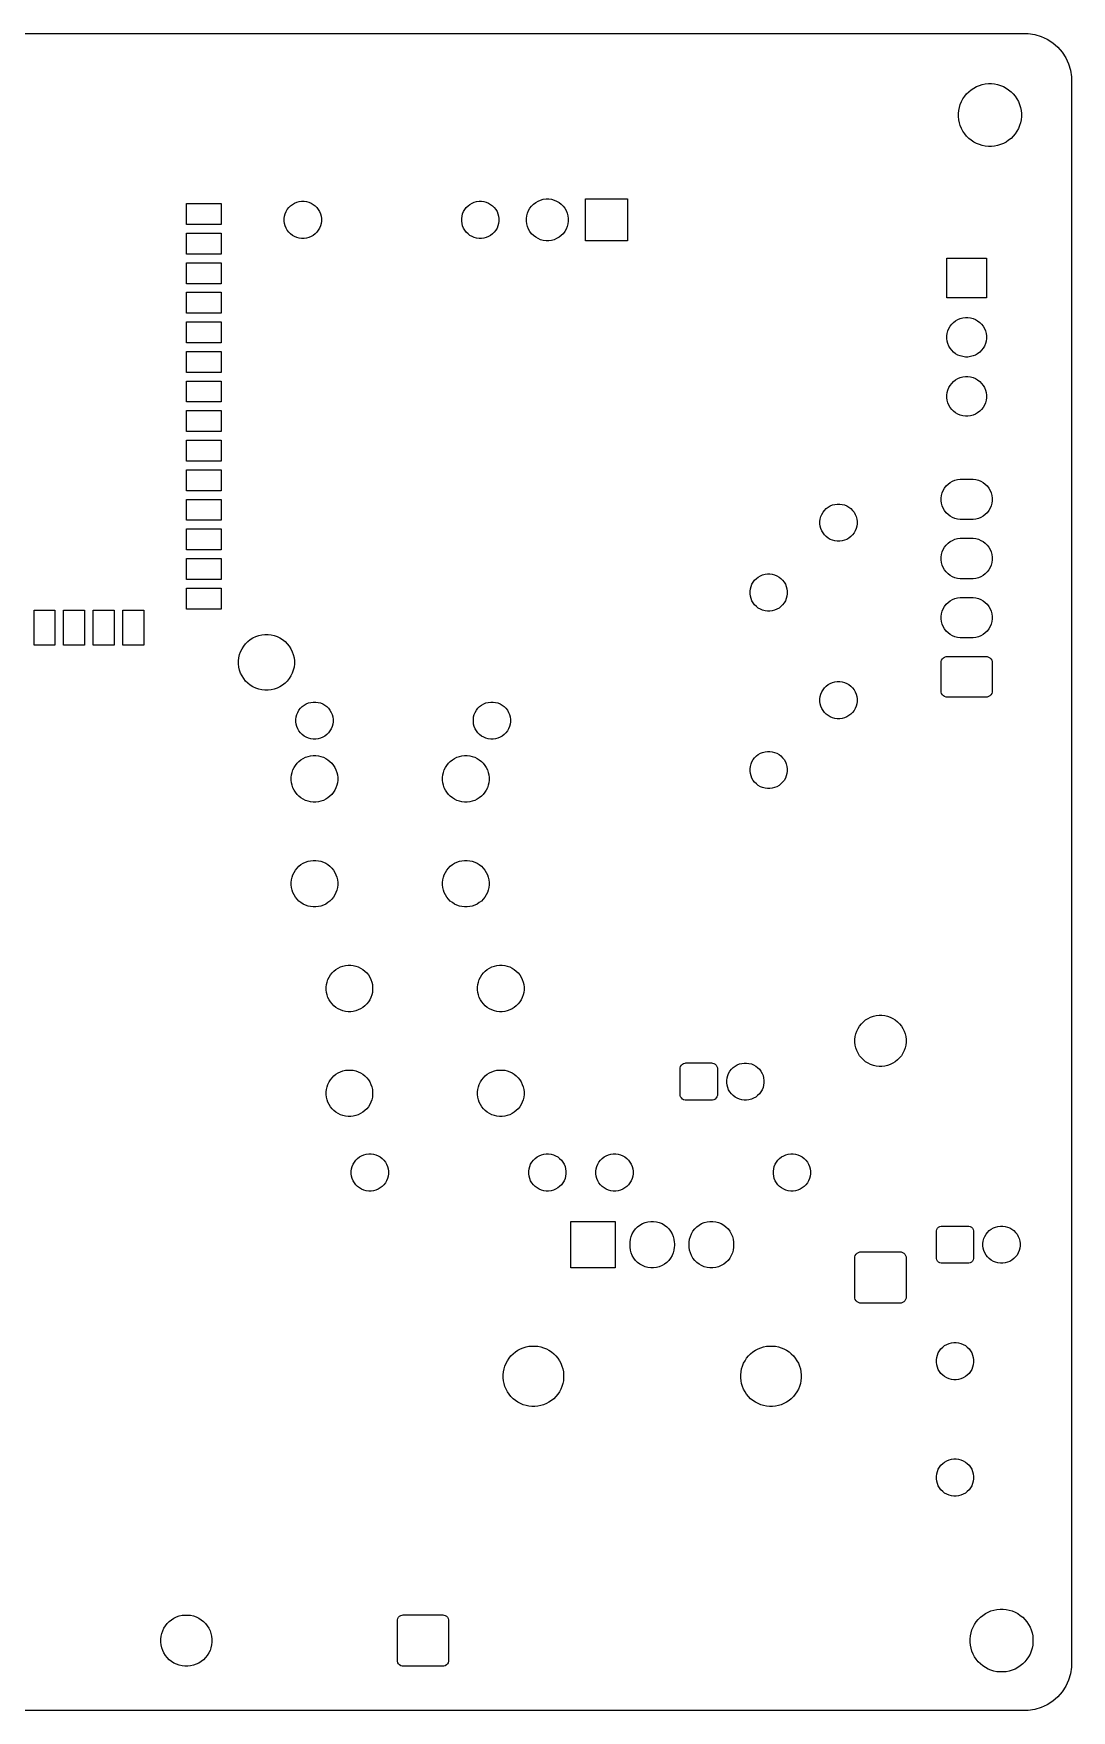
# Model space of a CAD drawing. Header units: millimetres. Extents: x 0 to 90, y 0 to 72.
# Drawn here: x 45.4 to 90, y 0 to 72 of the extents above; entities that cross this region are included whole.
import ezdxf

# ---------------------------------------------------------------- set-up
doc = ezdxf.new("R2010")
doc.units = ezdxf.units.MM
doc.layers.add('MASK_OPEN', color=1, linetype='CONTINUOUS')
doc.layers.add('REFERENCE', color=2, linetype='CONTINUOUS')

msp = doc.modelspace()

# ---------------------------------------------------------------- linework, layer by layer
at = {"layer": 'MASK_OPEN'}
for points in [[(86.6981, 69.8354), (86.828, 69.8095), (86.9548, 69.7711), (87.0772, 69.7204), (87.194, 69.6579), (87.3042, 69.5843), (87.4066, 69.5003), (87.5003, 69.4066), (87.5843, 69.3042), (87.6579, 69.194), (87.7204, 69.0772), (87.7711, 68.9548), (87.8095, 68.828), (87.8354, 68.6981), (87.8484, 68.5662), (87.8484, 68.4338), (87.8354, 68.3019), (87.8095, 68.172), (87.7711, 68.0452), (87.7204, 67.9228), (87.6579, 67.806), (87.5843, 67.6958), (87.5003, 67.5934), (87.4066, 67.4997), (87.3042, 67.4157), (87.194, 67.3421), (87.0772, 67.2796), (86.9548, 67.2289), (86.828, 67.1905), (86.6981, 67.1646), (86.5662, 67.1516), (86.4338, 67.1516), (86.3019, 67.1646), (86.172, 67.1905), (86.0452, 67.2289), (85.9228, 67.2796), (85.806, 67.3421), (85.6958, 67.4157), (85.5934, 67.4997), (85.4997, 67.5934), (85.4157, 67.6958), (85.3421, 67.806), (85.2796, 67.9228), (85.2289, 68.0452), (85.1905, 68.172), (85.1646, 68.3019), (85.1516, 68.4338), (85.1516, 68.5662), (85.1646, 68.6981), (85.1905, 68.828), (85.2289, 68.9548), (85.2796, 69.0772), (85.3421, 69.194), (85.4157, 69.3042), (85.4997, 69.4066), (85.5934, 69.5003), (85.6958, 69.5843), (85.806, 69.6579), (85.9228, 69.7204), (86.0452, 69.7711), (86.172, 69.8095), (86.3019, 69.8354), (86.4338, 69.8484), (86.5662, 69.8484)], [(67.6756, 64.8827), (67.7893, 64.8522), (67.8981, 64.8072), (68, 64.7483), (68.0934, 64.6767), (68.1767, 64.5934), (68.2483, 64.5), (68.3072, 64.3981), (68.3522, 64.2893), (68.3827, 64.1756), (68.3981, 64.0589), (68.3981, 63.9411), (68.3827, 63.8244), (68.3522, 63.7107), (68.3072, 63.6019), (68.2483, 63.5), (68.1767, 63.4066), (68.0934, 63.3233), (68, 63.2517), (67.8981, 63.1928), (67.7893, 63.1478), (67.6756, 63.1173), (67.5589, 63.1019), (67.4411, 63.1019), (67.3244, 63.1173), (67.2107, 63.1478), (67.1019, 63.1928), (67, 63.2517), (66.9066, 63.3233), (66.8233, 63.4066), (66.7517, 63.5), (66.6928, 63.6019), (66.6478, 63.7107), (66.6173, 63.8244), (66.6019, 63.9411), (66.6019, 64.0589), (66.6173, 64.1756), (66.6478, 64.2893), (66.6928, 64.3981), (66.7517, 64.5), (66.8233, 64.5934), (66.9066, 64.6767), (67, 64.7483), (67.1019, 64.8072), (67.2107, 64.8522), (67.3244, 64.8827), (67.4411, 64.8981), (67.5589, 64.8981)], [(70.94, 63.1), (69.14, 63.1), (69.14, 64.9), (70.94, 64.9)], [(53.5, 63.8), (52, 63.8), (52, 64.7), (53.5, 64.7)], [(57.1561, 64.7846), (57.2572, 64.7575), (57.3538, 64.7175), (57.4445, 64.6652), (57.5275, 64.6015), (57.6015, 64.5275), (57.6652, 64.4445), (57.7175, 64.3538), (57.7575, 64.2572), (57.7846, 64.1561), (57.7983, 64.0523), (57.7983, 63.9477), (57.7846, 63.8439), (57.7575, 63.7428), (57.7175, 63.6462), (57.6652, 63.5555), (57.6015, 63.4725), (57.5275, 63.3985), (57.4445, 63.3348), (57.3538, 63.2825), (57.2572, 63.2425), (57.1561, 63.2154), (57.0523, 63.2017), (56.9477, 63.2017), (56.8439, 63.2154), (56.7428, 63.2425), (56.6462, 63.2825), (56.5555, 63.3348), (56.4725, 63.3985), (56.3985, 63.4725), (56.3348, 63.5555), (56.2825, 63.6462), (56.2425, 63.7428), (56.2154, 63.8439), (56.2017, 63.9477), (56.2017, 64.0523), (56.2154, 64.1561), (56.2425, 64.2572), (56.2825, 64.3538), (56.3348, 64.4445), (56.3985, 64.5275), (56.4725, 64.6015), (56.5555, 64.6652), (56.6462, 64.7175), (56.7428, 64.7575), (56.8439, 64.7846), (56.9477, 64.7983), (57.0523, 64.7983)], [(64.7761, 64.7846), (64.8772, 64.7575), (64.9738, 64.7175), (65.0645, 64.6652), (65.1475, 64.6015), (65.2215, 64.5275), (65.2852, 64.4445), (65.3375, 64.3538), (65.3775, 64.2572), (65.4046, 64.1561), (65.4183, 64.0523), (65.4183, 63.9477), (65.4046, 63.8439), (65.3775, 63.7428), (65.3375, 63.6462), (65.2852, 63.5555), (65.2215, 63.4725), (65.1475, 63.3985), (65.0645, 63.3348), (64.9738, 63.2825), (64.8772, 63.2425), (64.7761, 63.2154), (64.6723, 63.2017), (64.5677, 63.2017), (64.4639, 63.2154), (64.3628, 63.2425), (64.2662, 63.2825), (64.1755, 63.3348), (64.0925, 63.3985), (64.0185, 63.4725), (63.9548, 63.5555), (63.9025, 63.6462), (63.8625, 63.7428), (63.8354, 63.8439), (63.8217, 63.9477), (63.8217, 64.0523), (63.8354, 64.1561), (63.8625, 64.2572), (63.9025, 64.3538), (63.9548, 64.4445), (64.0185, 64.5275), (64.0925, 64.6015), (64.1755, 64.6652), (64.2662, 64.7175), (64.3628, 64.7575), (64.4639, 64.7846), (64.5677, 64.7983), (64.6723, 64.7983)], [(53.5, 62.53), (52, 62.53), (52, 63.43), (53.5, 63.43)], [(53.5, 61.26), (52, 61.26), (52, 62.16), (53.5, 62.16)], [(86.35, 60.65), (84.65, 60.65), (84.65, 62.35), (86.35, 62.35)], [(53.5, 59.99), (52, 59.99), (52, 60.89), (53.5, 60.89)], [(85.6658, 59.7937), (85.7732, 59.7649), (85.8759, 59.7223), (85.9722, 59.6667), (86.0604, 59.5991), (86.1391, 59.5204), (86.2067, 59.4322), (86.2623, 59.3359), (86.3049, 59.2332), (86.3337, 59.1258), (86.3482, 59.0156), (86.3482, 58.9044), (86.3337, 58.7942), (86.3049, 58.6868), (86.2623, 58.5841), (86.2067, 58.4878), (86.1391, 58.3996), (86.0604, 58.3209), (85.9722, 58.2533), (85.8759, 58.1977), (85.7732, 58.1551), (85.6658, 58.1263), (85.5556, 58.1118), (85.4444, 58.1118), (85.3342, 58.1263), (85.2268, 58.1551), (85.1241, 58.1977), (85.0278, 58.2533), (84.9396, 58.3209), (84.8609, 58.3996), (84.7933, 58.4878), (84.7377, 58.5841), (84.6951, 58.6868), (84.6663, 58.7942), (84.6518, 58.9044), (84.6518, 59.0156), (84.6663, 59.1258), (84.6951, 59.2332), (84.7377, 59.3359), (84.7933, 59.4322), (84.8609, 59.5204), (84.9396, 59.5991), (85.0278, 59.6667), (85.1241, 59.7223), (85.2268, 59.7649), (85.3342, 59.7937), (85.4444, 59.8082), (85.5556, 59.8082)], [(53.5, 58.72), (52, 58.72), (52, 59.62), (53.5, 59.62)], [(53.5, 57.45), (52, 57.45), (52, 58.35), (53.5, 58.35)], [(53.5, 56.18), (52, 56.18), (52, 57.08), (53.5, 57.08)], [(85.6658, 57.2537), (85.7732, 57.2249), (85.8759, 57.1823), (85.9722, 57.1267), (86.0604, 57.0591), (86.1391, 56.9804), (86.2067, 56.8922), (86.2623, 56.7959), (86.3049, 56.6932), (86.3337, 56.5858), (86.3482, 56.4756), (86.3482, 56.3644), (86.3337, 56.2542), (86.3049, 56.1468), (86.2623, 56.0441), (86.2067, 55.9478), (86.1391, 55.8596), (86.0604, 55.7809), (85.9722, 55.7133), (85.8759, 55.6577), (85.7732, 55.6151), (85.6658, 55.5863), (85.5556, 55.5718), (85.4444, 55.5718), (85.3342, 55.5863), (85.2268, 55.6151), (85.1241, 55.6577), (85.0278, 55.7133), (84.9396, 55.7809), (84.8609, 55.8596), (84.7933, 55.9478), (84.7377, 56.0441), (84.6951, 56.1468), (84.6663, 56.2542), (84.6518, 56.3644), (84.6518, 56.4756), (84.6663, 56.5858), (84.6951, 56.6932), (84.7377, 56.7959), (84.7933, 56.8922), (84.8609, 56.9804), (84.9396, 57.0591), (85.0278, 57.1267), (85.1241, 57.1823), (85.2268, 57.2249), (85.3342, 57.2537), (85.4444, 57.2682), (85.5556, 57.2682)], [(53.5, 54.91), (52, 54.91), (52, 55.81), (53.5, 55.81)], [(53.5, 53.64), (52, 53.64), (52, 54.54), (53.5, 54.54)], [(53.5, 52.37), (52, 52.37), (52, 53.27), (53.5, 53.27)], [(85.7819, 52.8681), (85.8947, 52.8533), (86.0047, 52.8238), (86.1098, 52.7803), (86.2083, 52.7234), (86.2986, 52.6541), (86.3791, 52.5736), (86.4484, 52.4833), (86.5053, 52.3848), (86.5488, 52.2797), (86.5783, 52.1697), (86.5931, 52.0569), (86.5931, 51.9431), (86.5783, 51.8303), (86.5488, 51.7203), (86.5053, 51.6152), (86.4484, 51.5167), (86.3791, 51.4264), (86.2986, 51.3459), (86.2083, 51.2766), (86.1098, 51.2197), (86.0047, 51.1762), (85.8947, 51.1467), (85.7819, 51.1319), (85.725, 51.13), (85.275, 51.13), (85.2181, 51.1319), (85.1053, 51.1467), (84.9953, 51.1762), (84.8902, 51.2197), (84.7917, 51.2766), (84.7014, 51.3459), (84.6209, 51.4264), (84.5516, 51.5167), (84.4947, 51.6152), (84.4512, 51.7203), (84.4217, 51.8303), (84.4069, 51.9431), (84.4069, 52.0569), (84.4217, 52.1697), (84.4512, 52.2797), (84.4947, 52.3848), (84.5516, 52.4833), (84.6209, 52.5736), (84.7014, 52.6541), (84.7917, 52.7234), (84.8902, 52.7803), (84.9953, 52.8238), (85.1053, 52.8533), (85.2181, 52.8681), (85.275, 52.87), (85.725, 52.87)], [(53.5, 51.1), (52, 51.1), (52, 52), (53.5, 52)], [(80.1561, 51.7846), (80.2572, 51.7575), (80.3538, 51.7175), (80.4445, 51.6652), (80.5275, 51.6015), (80.6015, 51.5275), (80.6652, 51.4445), (80.7175, 51.3538), (80.7575, 51.2572), (80.7846, 51.1561), (80.7983, 51.0523), (80.7983, 50.9477), (80.7846, 50.8439), (80.7575, 50.7428), (80.7175, 50.6462), (80.6652, 50.5555), (80.6015, 50.4725), (80.5275, 50.3985), (80.4445, 50.3348), (80.3538, 50.2825), (80.2572, 50.2425), (80.1561, 50.2154), (80.0523, 50.2017), (79.9477, 50.2017), (79.8439, 50.2154), (79.7428, 50.2425), (79.6462, 50.2825), (79.5555, 50.3348), (79.4725, 50.3985), (79.3985, 50.4725), (79.3348, 50.5555), (79.2825, 50.6462), (79.2425, 50.7428), (79.2154, 50.8439), (79.2017, 50.9477), (79.2017, 51.0523), (79.2154, 51.1561), (79.2425, 51.2572), (79.2825, 51.3538), (79.3348, 51.4445), (79.3985, 51.5275), (79.4725, 51.6015), (79.5555, 51.6652), (79.6462, 51.7175), (79.7428, 51.7575), (79.8439, 51.7846), (79.9477, 51.7983), (80.0523, 51.7983)], [(53.5, 49.83), (52, 49.83), (52, 50.73), (53.5, 50.73)], [(85.7819, 50.3281), (85.8947, 50.3133), (86.0047, 50.2838), (86.1098, 50.2403), (86.2083, 50.1834), (86.2986, 50.1141), (86.3791, 50.0336), (86.4484, 49.9433), (86.5053, 49.8448), (86.5488, 49.7397), (86.5783, 49.6297), (86.5931, 49.5169), (86.5931, 49.4031), (86.5783, 49.2903), (86.5488, 49.1803), (86.5053, 49.0752), (86.4484, 48.9767), (86.3791, 48.8864), (86.2986, 48.8059), (86.2083, 48.7366), (86.1098, 48.6797), (86.0047, 48.6362), (85.8947, 48.6067), (85.7819, 48.5919), (85.725, 48.59), (85.275, 48.59), (85.2181, 48.5919), (85.1053, 48.6067), (84.9953, 48.6362), (84.8902, 48.6797), (84.7917, 48.7366), (84.7014, 48.8059), (84.6209, 48.8864), (84.5516, 48.9767), (84.4947, 49.0752), (84.4512, 49.1803), (84.4217, 49.2903), (84.4069, 49.4031), (84.4069, 49.5169), (84.4217, 49.6297), (84.4512, 49.7397), (84.4947, 49.8448), (84.5516, 49.9433), (84.6209, 50.0336), (84.7014, 50.1141), (84.7917, 50.1834), (84.8902, 50.2403), (84.9953, 50.2838), (85.1053, 50.3133), (85.2181, 50.3281), (85.275, 50.33), (85.725, 50.33)], [(53.5, 48.56), (52, 48.56), (52, 49.46), (53.5, 49.46)], [(77.1561, 48.7846), (77.2572, 48.7575), (77.3538, 48.7175), (77.4445, 48.6652), (77.5275, 48.6015), (77.6015, 48.5275), (77.6652, 48.4445), (77.7175, 48.3538), (77.7575, 48.2572), (77.7846, 48.1561), (77.7983, 48.0523), (77.7983, 47.9477), (77.7846, 47.8439), (77.7575, 47.7428), (77.7175, 47.6462), (77.6652, 47.5555), (77.6015, 47.4725), (77.5275, 47.3985), (77.4445, 47.3348), (77.3538, 47.2825), (77.2572, 47.2425), (77.1561, 47.2154), (77.0523, 47.2017), (76.9477, 47.2017), (76.8439, 47.2154), (76.7428, 47.2425), (76.6462, 47.2825), (76.5555, 47.3348), (76.4725, 47.3985), (76.3985, 47.4725), (76.3348, 47.5555), (76.2825, 47.6462), (76.2425, 47.7428), (76.2154, 47.8439), (76.2017, 47.9477), (76.2017, 48.0523), (76.2154, 48.1561), (76.2425, 48.2572), (76.2825, 48.3538), (76.3348, 48.4445), (76.3985, 48.5275), (76.4725, 48.6015), (76.5555, 48.6652), (76.6462, 48.7175), (76.7428, 48.7575), (76.8439, 48.7846), (76.9477, 48.7983), (77.0523, 48.7983)], [(53.5, 47.29), (52, 47.29), (52, 48.19), (53.5, 48.19)], [(85.7819, 47.7881), (85.8947, 47.7733), (86.0047, 47.7438), (86.1098, 47.7003), (86.2083, 47.6434), (86.2986, 47.5741), (86.3791, 47.4936), (86.4484, 47.4033), (86.5053, 47.3048), (86.5488, 47.1997), (86.5783, 47.0897), (86.5931, 46.9769), (86.5931, 46.8631), (86.5783, 46.7503), (86.5488, 46.6403), (86.5053, 46.5352), (86.4484, 46.4367), (86.3791, 46.3464), (86.2986, 46.2659), (86.2083, 46.1966), (86.1098, 46.1397), (86.0047, 46.0962), (85.8947, 46.0667), (85.7819, 46.0519), (85.725, 46.05), (85.275, 46.05), (85.2181, 46.0519), (85.1053, 46.0667), (84.9953, 46.0962), (84.8902, 46.1397), (84.7917, 46.1966), (84.7014, 46.2659), (84.6209, 46.3464), (84.5516, 46.4367), (84.4947, 46.5352), (84.4512, 46.6403), (84.4217, 46.7503), (84.4069, 46.8631), (84.4069, 46.9769), (84.4217, 47.0897), (84.4512, 47.1997), (84.4947, 47.3048), (84.5516, 47.4033), (84.6209, 47.4936), (84.7014, 47.5741), (84.7917, 47.6434), (84.8902, 47.7003), (84.9953, 47.7438), (85.1053, 47.7733), (85.2181, 47.7881), (85.275, 47.79), (85.725, 47.79)], [(46.36, 45.74), (45.46, 45.74), (45.46, 47.24), (46.36, 47.24)], [(47.63, 45.74), (46.73, 45.74), (46.73, 47.24), (47.63, 47.24)], [(48.9, 45.74), (48, 45.74), (48, 47.24), (48.9, 47.24)], [(50.17, 45.74), (49.27, 45.74), (49.27, 47.24), (50.17, 47.24)], [(55.641, 46.183), (55.7722, 46.1531), (55.8992, 46.1087), (56.0205, 46.0503), (56.1344, 45.9787), (56.2396, 45.8948), (56.3348, 45.7996), (56.4187, 45.6944), (56.4903, 45.5805), (56.5487, 45.4592), (56.5931, 45.3322), (56.623, 45.201), (56.6381, 45.0673), (56.6381, 44.9327), (56.623, 44.799), (56.5931, 44.6678), (56.5487, 44.5408), (56.4903, 44.4195), (56.4187, 44.3056), (56.3348, 44.2004), (56.2396, 44.1052), (56.1344, 44.0213), (56.0205, 43.9497), (55.8992, 43.8913), (55.7722, 43.8469), (55.641, 43.817), (55.5073, 43.8019), (55.3727, 43.8019), (55.239, 43.817), (55.1078, 43.8469), (54.9808, 43.8913), (54.8595, 43.9497), (54.7456, 44.0213), (54.6404, 44.1052), (54.5452, 44.2004), (54.4613, 44.3056), (54.3897, 44.4195), (54.3313, 44.5408), (54.2869, 44.6678), (54.257, 44.799), (54.2419, 44.9327), (54.2419, 45.0673), (54.257, 45.201), (54.2869, 45.3322), (54.3313, 45.4592), (54.3897, 45.5805), (54.4613, 45.6944), (54.5452, 45.7996), (54.6404, 45.8948), (54.7456, 45.9787), (54.8595, 46.0503), (54.9808, 46.1087), (55.1078, 46.1531), (55.239, 46.183), (55.3727, 46.1981), (55.5073, 46.1981)], [(86.3841, 45.2469), (86.4443, 45.2294), (86.4982, 45.1975), (86.5425, 45.1532), (86.5744, 45.0993), (86.5919, 45.0391), (86.595, 45), (86.595, 43.76), (86.5919, 43.7209), (86.5744, 43.6607), (86.5425, 43.6068), (86.4982, 43.5625), (86.4443, 43.5306), (86.3841, 43.5131), (86.345, 43.51), (84.655, 43.51), (84.6159, 43.5131), (84.5557, 43.5306), (84.5018, 43.5625), (84.4575, 43.6068), (84.4256, 43.6607), (84.4081, 43.7209), (84.405, 43.76), (84.405, 45), (84.4081, 45.0391), (84.4256, 45.0993), (84.4575, 45.1532), (84.5018, 45.1975), (84.5557, 45.2294), (84.6159, 45.2469), (84.655, 45.25), (86.345, 45.25)], [(80.1561, 44.1646), (80.2572, 44.1375), (80.3538, 44.0975), (80.4445, 44.0452), (80.5275, 43.9815), (80.6015, 43.9075), (80.6652, 43.8245), (80.7175, 43.7338), (80.7575, 43.6372), (80.7846, 43.5361), (80.7983, 43.4323), (80.7983, 43.3277), (80.7846, 43.2239), (80.7575, 43.1228), (80.7175, 43.0262), (80.6652, 42.9355), (80.6015, 42.8525), (80.5275, 42.7785), (80.4445, 42.7148), (80.3538, 42.6625), (80.2572, 42.6225), (80.1561, 42.5954), (80.0523, 42.5817), (79.9477, 42.5817), (79.8439, 42.5954), (79.7428, 42.6225), (79.6462, 42.6625), (79.5555, 42.7148), (79.4725, 42.7785), (79.3985, 42.8525), (79.3348, 42.9355), (79.2825, 43.0262), (79.2425, 43.1228), (79.2154, 43.2239), (79.2017, 43.3277), (79.2017, 43.4323), (79.2154, 43.5361), (79.2425, 43.6372), (79.2825, 43.7338), (79.3348, 43.8245), (79.3985, 43.9075), (79.4725, 43.9815), (79.5555, 44.0452), (79.6462, 44.0975), (79.7428, 44.1375), (79.8439, 44.1646), (79.9477, 44.1783), (80.0523, 44.1783)], [(57.6561, 43.2846), (57.7572, 43.2575), (57.8538, 43.2175), (57.9445, 43.1652), (58.0275, 43.1015), (58.1015, 43.0275), (58.1652, 42.9445), (58.2175, 42.8538), (58.2575, 42.7572), (58.2846, 42.6561), (58.2983, 42.5523), (58.2983, 42.4477), (58.2846, 42.3439), (58.2575, 42.2428), (58.2175, 42.1462), (58.1652, 42.0555), (58.1015, 41.9725), (58.0275, 41.8985), (57.9445, 41.8348), (57.8538, 41.7825), (57.7572, 41.7425), (57.6561, 41.7154), (57.5523, 41.7017), (57.4477, 41.7017), (57.3439, 41.7154), (57.2428, 41.7425), (57.1462, 41.7825), (57.0555, 41.8348), (56.9725, 41.8985), (56.8985, 41.9725), (56.8348, 42.0555), (56.7825, 42.1462), (56.7425, 42.2428), (56.7154, 42.3439), (56.7017, 42.4477), (56.7017, 42.5523), (56.7154, 42.6561), (56.7425, 42.7572), (56.7825, 42.8538), (56.8348, 42.9445), (56.8985, 43.0275), (56.9725, 43.1015), (57.0555, 43.1652), (57.1462, 43.2175), (57.2428, 43.2575), (57.3439, 43.2846), (57.4477, 43.2983), (57.5523, 43.2983)], [(65.2761, 43.2846), (65.3772, 43.2575), (65.4738, 43.2175), (65.5645, 43.1652), (65.6475, 43.1015), (65.7215, 43.0275), (65.7852, 42.9445), (65.8375, 42.8538), (65.8775, 42.7572), (65.9046, 42.6561), (65.9183, 42.5523), (65.9183, 42.4477), (65.9046, 42.3439), (65.8775, 42.2428), (65.8375, 42.1462), (65.7852, 42.0555), (65.7215, 41.9725), (65.6475, 41.8985), (65.5645, 41.8348), (65.4738, 41.7825), (65.3772, 41.7425), (65.2761, 41.7154), (65.1723, 41.7017), (65.0677, 41.7017), (64.9639, 41.7154), (64.8628, 41.7425), (64.7662, 41.7825), (64.6755, 41.8348), (64.5925, 41.8985), (64.5185, 41.9725), (64.4548, 42.0555), (64.4025, 42.1462), (64.3625, 42.2428), (64.3354, 42.3439), (64.3217, 42.4477), (64.3217, 42.5523), (64.3354, 42.6561), (64.3625, 42.7572), (64.4025, 42.8538), (64.4548, 42.9445), (64.5185, 43.0275), (64.5925, 43.1015), (64.6755, 43.1652), (64.7662, 43.2175), (64.8628, 43.2575), (64.9639, 43.2846), (65.0677, 43.2983), (65.1723, 43.2983)], [(77.1561, 41.1646), (77.2572, 41.1375), (77.3538, 41.0975), (77.4445, 41.0452), (77.5275, 40.9815), (77.6015, 40.9075), (77.6652, 40.8245), (77.7175, 40.7338), (77.7575, 40.6372), (77.7846, 40.5361), (77.7983, 40.4323), (77.7983, 40.3277), (77.7846, 40.2239), (77.7575, 40.1228), (77.7175, 40.0262), (77.6652, 39.9355), (77.6015, 39.8525), (77.5275, 39.7785), (77.4445, 39.7148), (77.3538, 39.6625), (77.2572, 39.6225), (77.1561, 39.5954), (77.0523, 39.5817), (76.9477, 39.5817), (76.8439, 39.5954), (76.7428, 39.6225), (76.6462, 39.6625), (76.5555, 39.7148), (76.4725, 39.7785), (76.3985, 39.8525), (76.3348, 39.9355), (76.2825, 40.0262), (76.2425, 40.1228), (76.2154, 40.2239), (76.2017, 40.3277), (76.2017, 40.4323), (76.2154, 40.5361), (76.2425, 40.6372), (76.2825, 40.7338), (76.3348, 40.8245), (76.3985, 40.9075), (76.4725, 40.9815), (76.5555, 41.0452), (76.6462, 41.0975), (76.7428, 41.1375), (76.8439, 41.1646), (76.9477, 41.1783), (77.0523, 41.1783)], [(57.6675, 40.9859), (57.7768, 40.9609), (57.8827, 40.9239), (57.9837, 40.8752), (58.0787, 40.8156), (58.1663, 40.7456), (58.2456, 40.6663), (58.3156, 40.5787), (58.3752, 40.4837), (58.4239, 40.3827), (58.4609, 40.2768), (58.4859, 40.1675), (58.4984, 40.0561), (58.4984, 39.9439), (58.4859, 39.8325), (58.4609, 39.7232), (58.4239, 39.6173), (58.3752, 39.5163), (58.3156, 39.4213), (58.2456, 39.3337), (58.1663, 39.2544), (58.0787, 39.1844), (57.9837, 39.1248), (57.8827, 39.0761), (57.7768, 39.0391), (57.6675, 39.0141), (57.5561, 39.0016), (57.4439, 39.0016), (57.3325, 39.0141), (57.2232, 39.0391), (57.1173, 39.0761), (57.0163, 39.1248), (56.9213, 39.1844), (56.8337, 39.2544), (56.7544, 39.3337), (56.6844, 39.4213), (56.6248, 39.5163), (56.5761, 39.6173), (56.5391, 39.7232), (56.5141, 39.8325), (56.5016, 39.9439), (56.5016, 40.0561), (56.5141, 40.1675), (56.5391, 40.2768), (56.5761, 40.3827), (56.6248, 40.4837), (56.6844, 40.5787), (56.7544, 40.6663), (56.8337, 40.7456), (56.9213, 40.8156), (57.0163, 40.8752), (57.1173, 40.9239), (57.2232, 40.9609), (57.3325, 40.9859), (57.4439, 40.9984), (57.5561, 40.9984)], [(64.1675, 40.9859), (64.2768, 40.9609), (64.3827, 40.9239), (64.4837, 40.8752), (64.5787, 40.8156), (64.6663, 40.7456), (64.7456, 40.6663), (64.8156, 40.5787), (64.8752, 40.4837), (64.9239, 40.3827), (64.9609, 40.2768), (64.9859, 40.1675), (64.9984, 40.0561), (64.9984, 39.9439), (64.9859, 39.8325), (64.9609, 39.7232), (64.9239, 39.6173), (64.8752, 39.5163), (64.8156, 39.4213), (64.7456, 39.3337), (64.6663, 39.2544), (64.5787, 39.1844), (64.4837, 39.1248), (64.3827, 39.0761), (64.2768, 39.0391), (64.1675, 39.0141), (64.0561, 39.0016), (63.9439, 39.0016), (63.8325, 39.0141), (63.7232, 39.0391), (63.6173, 39.0761), (63.5163, 39.1248), (63.4213, 39.1844), (63.3337, 39.2544), (63.2544, 39.3337), (63.1844, 39.4213), (63.1248, 39.5163), (63.0761, 39.6173), (63.0391, 39.7232), (63.0141, 39.8325), (63.0016, 39.9439), (63.0016, 40.0561), (63.0141, 40.1675), (63.0391, 40.2768), (63.0761, 40.3827), (63.1248, 40.4837), (63.1844, 40.5787), (63.2544, 40.6663), (63.3337, 40.7456), (63.4213, 40.8156), (63.5163, 40.8752), (63.6173, 40.9239), (63.7232, 40.9609), (63.8325, 40.9859), (63.9439, 40.9984), (64.0561, 40.9984)], [(57.6675, 36.4859), (57.7768, 36.4609), (57.8827, 36.4239), (57.9837, 36.3752), (58.0787, 36.3156), (58.1663, 36.2456), (58.2456, 36.1663), (58.3156, 36.0787), (58.3752, 35.9837), (58.4239, 35.8827), (58.4609, 35.7768), (58.4859, 35.6675), (58.4984, 35.5561), (58.4984, 35.4439), (58.4859, 35.3325), (58.4609, 35.2232), (58.4239, 35.1173), (58.3752, 35.0163), (58.3156, 34.9213), (58.2456, 34.8337), (58.1663, 34.7544), (58.0787, 34.6844), (57.9837, 34.6248), (57.8827, 34.5761), (57.7768, 34.5391), (57.6675, 34.5141), (57.5561, 34.5016), (57.4439, 34.5016), (57.3325, 34.5141), (57.2232, 34.5391), (57.1173, 34.5761), (57.0163, 34.6248), (56.9213, 34.6844), (56.8337, 34.7544), (56.7544, 34.8337), (56.6844, 34.9213), (56.6248, 35.0163), (56.5761, 35.1173), (56.5391, 35.2232), (56.5141, 35.3325), (56.5016, 35.4439), (56.5016, 35.5561), (56.5141, 35.6675), (56.5391, 35.7768), (56.5761, 35.8827), (56.6248, 35.9837), (56.6844, 36.0787), (56.7544, 36.1663), (56.8337, 36.2456), (56.9213, 36.3156), (57.0163, 36.3752), (57.1173, 36.4239), (57.2232, 36.4609), (57.3325, 36.4859), (57.4439, 36.4984), (57.5561, 36.4984)], [(64.1675, 36.4859), (64.2768, 36.4609), (64.3827, 36.4239), (64.4837, 36.3752), (64.5787, 36.3156), (64.6663, 36.2456), (64.7456, 36.1663), (64.8156, 36.0787), (64.8752, 35.9837), (64.9239, 35.8827), (64.9609, 35.7768), (64.9859, 35.6675), (64.9984, 35.5561), (64.9984, 35.4439), (64.9859, 35.3325), (64.9609, 35.2232), (64.9239, 35.1173), (64.8752, 35.0163), (64.8156, 34.9213), (64.7456, 34.8337), (64.6663, 34.7544), (64.5787, 34.6844), (64.4837, 34.6248), (64.3827, 34.5761), (64.2768, 34.5391), (64.1675, 34.5141), (64.0561, 34.5016), (63.9439, 34.5016), (63.8325, 34.5141), (63.7232, 34.5391), (63.6173, 34.5761), (63.5163, 34.6248), (63.4213, 34.6844), (63.3337, 34.7544), (63.2544, 34.8337), (63.1844, 34.9213), (63.1248, 35.0163), (63.0761, 35.1173), (63.0391, 35.2232), (63.0141, 35.3325), (63.0016, 35.4439), (63.0016, 35.5561), (63.0141, 35.6675), (63.0391, 35.7768), (63.0761, 35.8827), (63.1248, 35.9837), (63.1844, 36.0787), (63.2544, 36.1663), (63.3337, 36.2456), (63.4213, 36.3156), (63.5163, 36.3752), (63.6173, 36.4239), (63.7232, 36.4609), (63.8325, 36.4859), (63.9439, 36.4984), (64.0561, 36.4984)], [(59.1675, 31.9859), (59.2768, 31.9609), (59.3827, 31.9239), (59.4837, 31.8752), (59.5787, 31.8156), (59.6663, 31.7456), (59.7456, 31.6663), (59.8156, 31.5787), (59.8752, 31.4837), (59.9239, 31.3827), (59.9609, 31.2768), (59.9859, 31.1675), (59.9984, 31.0561), (59.9984, 30.9439), (59.9859, 30.8325), (59.9609, 30.7232), (59.9239, 30.6173), (59.8752, 30.5163), (59.8156, 30.4213), (59.7456, 30.3337), (59.6663, 30.2544), (59.5787, 30.1844), (59.4837, 30.1248), (59.3827, 30.0761), (59.2768, 30.0391), (59.1675, 30.0141), (59.0561, 30.0016), (58.9439, 30.0016), (58.8325, 30.0141), (58.7232, 30.0391), (58.6173, 30.0761), (58.5163, 30.1248), (58.4213, 30.1844), (58.3337, 30.2544), (58.2544, 30.3337), (58.1844, 30.4213), (58.1248, 30.5163), (58.0761, 30.6173), (58.0391, 30.7232), (58.0141, 30.8325), (58.0016, 30.9439), (58.0016, 31.0561), (58.0141, 31.1675), (58.0391, 31.2768), (58.0761, 31.3827), (58.1248, 31.4837), (58.1844, 31.5787), (58.2544, 31.6663), (58.3337, 31.7456), (58.4213, 31.8156), (58.5163, 31.8752), (58.6173, 31.9239), (58.7232, 31.9609), (58.8325, 31.9859), (58.9439, 31.9984), (59.0561, 31.9984)], [(65.6675, 31.9859), (65.7768, 31.9609), (65.8827, 31.9239), (65.9837, 31.8752), (66.0787, 31.8156), (66.1663, 31.7456), (66.2456, 31.6663), (66.3156, 31.5787), (66.3752, 31.4837), (66.4239, 31.3827), (66.4609, 31.2768), (66.4859, 31.1675), (66.4984, 31.0561), (66.4984, 30.9439), (66.4859, 30.8325), (66.4609, 30.7232), (66.4239, 30.6173), (66.3752, 30.5163), (66.3156, 30.4213), (66.2456, 30.3337), (66.1663, 30.2544), (66.0787, 30.1844), (65.9837, 30.1248), (65.8827, 30.0761), (65.7768, 30.0391), (65.6675, 30.0141), (65.5561, 30.0016), (65.4439, 30.0016), (65.3325, 30.0141), (65.2232, 30.0391), (65.1173, 30.0761), (65.0163, 30.1248), (64.9213, 30.1844), (64.8337, 30.2544), (64.7544, 30.3337), (64.6844, 30.4213), (64.6248, 30.5163), (64.5761, 30.6173), (64.5391, 30.7232), (64.5141, 30.8325), (64.5016, 30.9439), (64.5016, 31.0561), (64.5141, 31.1675), (64.5391, 31.2768), (64.5761, 31.3827), (64.6248, 31.4837), (64.6844, 31.5787), (64.7544, 31.6663), (64.8337, 31.7456), (64.9213, 31.8156), (65.0163, 31.8752), (65.1173, 31.9239), (65.2232, 31.9609), (65.3325, 31.9859), (65.4439, 31.9984), (65.5561, 31.9984)], [(81.9843, 29.8345), (82.1045, 29.807), (82.221, 29.7663), (82.3321, 29.7127), (82.4365, 29.6471), (82.533, 29.5702), (82.6202, 29.483), (82.6971, 29.3865), (82.7627, 29.2821), (82.8163, 29.171), (82.857, 29.0545), (82.8845, 28.9343), (82.8983, 28.8117), (82.8983, 28.6883), (82.8845, 28.5657), (82.857, 28.4455), (82.8163, 28.329), (82.7627, 28.2179), (82.6971, 28.1135), (82.6202, 28.017), (82.533, 27.9298), (82.4365, 27.8529), (82.3321, 27.7873), (82.221, 27.7337), (82.1045, 27.693), (81.9843, 27.6655), (81.8617, 27.6517), (81.7383, 27.6517), (81.6157, 27.6655), (81.4955, 27.693), (81.379, 27.7337), (81.2679, 27.7873), (81.1635, 27.8529), (81.067, 27.9298), (80.9798, 28.017), (80.9029, 28.1135), (80.8373, 28.2179), (80.7837, 28.329), (80.743, 28.4455), (80.7155, 28.5657), (80.7017, 28.6883), (80.7017, 28.8117), (80.7155, 28.9343), (80.743, 29.0545), (80.7837, 29.171), (80.8373, 29.2821), (80.9029, 29.3865), (80.9798, 29.483), (81.067, 29.5702), (81.1635, 29.6471), (81.2679, 29.7127), (81.379, 29.7663), (81.4955, 29.807), (81.6157, 29.8345), (81.7383, 29.8483), (81.8617, 29.8483)], [(59.1675, 27.4859), (59.2768, 27.4609), (59.3827, 27.4239), (59.4837, 27.3752), (59.5787, 27.3156), (59.6663, 27.2456), (59.7456, 27.1663), (59.8156, 27.0787), (59.8752, 26.9837), (59.9239, 26.8827), (59.9609, 26.7768), (59.9859, 26.6675), (59.9984, 26.5561), (59.9984, 26.4439), (59.9859, 26.3325), (59.9609, 26.2232), (59.9239, 26.1173), (59.8752, 26.0163), (59.8156, 25.9213), (59.7456, 25.8337), (59.6663, 25.7544), (59.5787, 25.6844), (59.4837, 25.6248), (59.3827, 25.5761), (59.2768, 25.5391), (59.1675, 25.5141), (59.0561, 25.5016), (58.9439, 25.5016), (58.8325, 25.5141), (58.7232, 25.5391), (58.6173, 25.5761), (58.5163, 25.6248), (58.4213, 25.6844), (58.3337, 25.7544), (58.2544, 25.8337), (58.1844, 25.9213), (58.1248, 26.0163), (58.0761, 26.1173), (58.0391, 26.2232), (58.0141, 26.3325), (58.0016, 26.4439), (58.0016, 26.5561), (58.0141, 26.6675), (58.0391, 26.7768), (58.0761, 26.8827), (58.1248, 26.9837), (58.1844, 27.0787), (58.2544, 27.1663), (58.3337, 27.2456), (58.4213, 27.3156), (58.5163, 27.3752), (58.6173, 27.4239), (58.7232, 27.4609), (58.8325, 27.4859), (58.9439, 27.4984), (59.0561, 27.4984)], [(65.6675, 27.4859), (65.7768, 27.4609), (65.8827, 27.4239), (65.9837, 27.3752), (66.0787, 27.3156), (66.1663, 27.2456), (66.2456, 27.1663), (66.3156, 27.0787), (66.3752, 26.9837), (66.4239, 26.8827), (66.4609, 26.7768), (66.4859, 26.6675), (66.4984, 26.5561), (66.4984, 26.4439), (66.4859, 26.3325), (66.4609, 26.2232), (66.4239, 26.1173), (66.3752, 26.0163), (66.3156, 25.9213), (66.2456, 25.8337), (66.1663, 25.7544), (66.0787, 25.6844), (65.9837, 25.6248), (65.8827, 25.5761), (65.7768, 25.5391), (65.6675, 25.5141), (65.5561, 25.5016), (65.4439, 25.5016), (65.3325, 25.5141), (65.2232, 25.5391), (65.1173, 25.5761), (65.0163, 25.6248), (64.9213, 25.6844), (64.8337, 25.7544), (64.7544, 25.8337), (64.6844, 25.9213), (64.6248, 26.0163), (64.5761, 26.1173), (64.5391, 26.2232), (64.5141, 26.3325), (64.5016, 26.4439), (64.5016, 26.5561), (64.5141, 26.6675), (64.5391, 26.7768), (64.5761, 26.8827), (64.6248, 26.9837), (64.6844, 27.0787), (64.7544, 27.1663), (64.8337, 27.2456), (64.9213, 27.3156), (65.0163, 27.3752), (65.1173, 27.4239), (65.2232, 27.4609), (65.3325, 27.4859), (65.4439, 27.4984), (65.5561, 27.4984)], [(74.5891, 27.7969), (74.6493, 27.7794), (74.7032, 27.7475), (74.7475, 27.7032), (74.7794, 27.6493), (74.7969, 27.5891), (74.8, 27.55), (74.8, 26.45), (74.7969, 26.4109), (74.7794, 26.3507), (74.7475, 26.2968), (74.7032, 26.2525), (74.6493, 26.2206), (74.5891, 26.2031), (74.55, 26.2), (73.45, 26.2), (73.4109, 26.2031), (73.3507, 26.2206), (73.2968, 26.2525), (73.2525, 26.2968), (73.2206, 26.3507), (73.2031, 26.4109), (73.2, 26.45), (73.2, 27.55), (73.2031, 27.5891), (73.2206, 27.6493), (73.2525, 27.7032), (73.2968, 27.7475), (73.3507, 27.7794), (73.4109, 27.7969), (73.45, 27.8), (74.55, 27.8)], [(76.1561, 27.7846), (76.2572, 27.7575), (76.3538, 27.7175), (76.4445, 27.6652), (76.5275, 27.6015), (76.6015, 27.5275), (76.6652, 27.4445), (76.7175, 27.3538), (76.7575, 27.2572), (76.7846, 27.1561), (76.7983, 27.0523), (76.7983, 26.9477), (76.7846, 26.8439), (76.7575, 26.7428), (76.7175, 26.6462), (76.6652, 26.5555), (76.6015, 26.4725), (76.5275, 26.3985), (76.4445, 26.3348), (76.3538, 26.2825), (76.2572, 26.2425), (76.1561, 26.2154), (76.0523, 26.2017), (75.9477, 26.2017), (75.8439, 26.2154), (75.7428, 26.2425), (75.6462, 26.2825), (75.5555, 26.3348), (75.4725, 26.3985), (75.3985, 26.4725), (75.3348, 26.5555), (75.2825, 26.6462), (75.2425, 26.7428), (75.2154, 26.8439), (75.2017, 26.9477), (75.2017, 27.0523), (75.2154, 27.1561), (75.2425, 27.2572), (75.2825, 27.3538), (75.3348, 27.4445), (75.3985, 27.5275), (75.4725, 27.6015), (75.5555, 27.6652), (75.6462, 27.7175), (75.7428, 27.7575), (75.8439, 27.7846), (75.9477, 27.7983), (76.0523, 27.7983)], [(60.0361, 23.8846), (60.1372, 23.8575), (60.2338, 23.8175), (60.3245, 23.7652), (60.4075, 23.7015), (60.4815, 23.6275), (60.5452, 23.5445), (60.5975, 23.4538), (60.6375, 23.3572), (60.6646, 23.2561), (60.6783, 23.1523), (60.6783, 23.0477), (60.6646, 22.9439), (60.6375, 22.8428), (60.5975, 22.7462), (60.5452, 22.6555), (60.4815, 22.5725), (60.4075, 22.4985), (60.3245, 22.4348), (60.2338, 22.3825), (60.1372, 22.3425), (60.0361, 22.3154), (59.9323, 22.3017), (59.8277, 22.3017), (59.7239, 22.3154), (59.6228, 22.3425), (59.5262, 22.3825), (59.4355, 22.4348), (59.3525, 22.4985), (59.2785, 22.5725), (59.2148, 22.6555), (59.1625, 22.7462), (59.1225, 22.8428), (59.0954, 22.9439), (59.0817, 23.0477), (59.0817, 23.1523), (59.0954, 23.2561), (59.1225, 23.3572), (59.1625, 23.4538), (59.2148, 23.5445), (59.2785, 23.6275), (59.3525, 23.7015), (59.4355, 23.7652), (59.5262, 23.8175), (59.6228, 23.8575), (59.7239, 23.8846), (59.8277, 23.8983), (59.9323, 23.8983)], [(67.6561, 23.8846), (67.7572, 23.8575), (67.8538, 23.8175), (67.9445, 23.7652), (68.0275, 23.7015), (68.1015, 23.6275), (68.1652, 23.5445), (68.2175, 23.4538), (68.2575, 23.3572), (68.2846, 23.2561), (68.2983, 23.1523), (68.2983, 23.0477), (68.2846, 22.9439), (68.2575, 22.8428), (68.2175, 22.7462), (68.1652, 22.6555), (68.1015, 22.5725), (68.0275, 22.4985), (67.9445, 22.4348), (67.8538, 22.3825), (67.7572, 22.3425), (67.6561, 22.3154), (67.5523, 22.3017), (67.4477, 22.3017), (67.3439, 22.3154), (67.2428, 22.3425), (67.1462, 22.3825), (67.0555, 22.4348), (66.9725, 22.4985), (66.8985, 22.5725), (66.8348, 22.6555), (66.7825, 22.7462), (66.7425, 22.8428), (66.7154, 22.9439), (66.7017, 23.0477), (66.7017, 23.1523), (66.7154, 23.2561), (66.7425, 23.3572), (66.7825, 23.4538), (66.8348, 23.5445), (66.8985, 23.6275), (66.9725, 23.7015), (67.0555, 23.7652), (67.1462, 23.8175), (67.2428, 23.8575), (67.3439, 23.8846), (67.4477, 23.8983), (67.5523, 23.8983)], [(70.5361, 23.8846), (70.6372, 23.8575), (70.7338, 23.8175), (70.8245, 23.7652), (70.9075, 23.7015), (70.9815, 23.6275), (71.0452, 23.5445), (71.0975, 23.4538), (71.1375, 23.3572), (71.1646, 23.2561), (71.1783, 23.1523), (71.1783, 23.0477), (71.1646, 22.9439), (71.1375, 22.8428), (71.0975, 22.7462), (71.0452, 22.6555), (70.9815, 22.5725), (70.9075, 22.4985), (70.8245, 22.4348), (70.7338, 22.3825), (70.6372, 22.3425), (70.5361, 22.3154), (70.4323, 22.3017), (70.3277, 22.3017), (70.2239, 22.3154), (70.1228, 22.3425), (70.0262, 22.3825), (69.9355, 22.4348), (69.8525, 22.4985), (69.7785, 22.5725), (69.7148, 22.6555), (69.6625, 22.7462), (69.6225, 22.8428), (69.5954, 22.9439), (69.5817, 23.0477), (69.5817, 23.1523), (69.5954, 23.2561), (69.6225, 23.3572), (69.6625, 23.4538), (69.7148, 23.5445), (69.7785, 23.6275), (69.8525, 23.7015), (69.9355, 23.7652), (70.0262, 23.8175), (70.1228, 23.8575), (70.2239, 23.8846), (70.3277, 23.8983), (70.4323, 23.8983)], [(78.1561, 23.8846), (78.2572, 23.8575), (78.3538, 23.8175), (78.4445, 23.7652), (78.5275, 23.7015), (78.6015, 23.6275), (78.6652, 23.5445), (78.7175, 23.4538), (78.7575, 23.3572), (78.7846, 23.2561), (78.7983, 23.1523), (78.7983, 23.0477), (78.7846, 22.9439), (78.7575, 22.8428), (78.7175, 22.7462), (78.6652, 22.6555), (78.6015, 22.5725), (78.5275, 22.4985), (78.4445, 22.4348), (78.3538, 22.3825), (78.2572, 22.3425), (78.1561, 22.3154), (78.0523, 22.3017), (77.9477, 22.3017), (77.8439, 22.3154), (77.7428, 22.3425), (77.6462, 22.3825), (77.5555, 22.4348), (77.4725, 22.4985), (77.3985, 22.5725), (77.3348, 22.6555), (77.2825, 22.7462), (77.2425, 22.8428), (77.2154, 22.9439), (77.2017, 23.0477), (77.2017, 23.1523), (77.2154, 23.2561), (77.2425, 23.3572), (77.2825, 23.4538), (77.3348, 23.5445), (77.3985, 23.6275), (77.4725, 23.7015), (77.5555, 23.7652), (77.6462, 23.8175), (77.7428, 23.8575), (77.8439, 23.8846), (77.9477, 23.8983), (78.0523, 23.8983)], [(70.4125, 19), (68.5075, 19), (68.5075, 21), (70.4125, 21)], [(72.1858, 20.9817), (72.3062, 20.9495), (72.4213, 20.9018), (72.5292, 20.8395), (72.628, 20.7636), (72.7161, 20.6755), (72.792, 20.5767), (72.8543, 20.4688), (72.902, 20.3537), (72.9342, 20.2333), (72.9505, 20.1098), (72.9525, 20.0475), (72.9525, 19.9525), (72.9505, 19.8902), (72.9342, 19.7667), (72.902, 19.6463), (72.8543, 19.5312), (72.792, 19.4233), (72.7161, 19.3245), (72.628, 19.2364), (72.5292, 19.1605), (72.4213, 19.0982), (72.3062, 19.0505), (72.1858, 19.0183), (72.0623, 19.002), (71.9377, 19.002), (71.8142, 19.0183), (71.6938, 19.0505), (71.5787, 19.0982), (71.4708, 19.1605), (71.372, 19.2364), (71.2839, 19.3245), (71.208, 19.4233), (71.1457, 19.5312), (71.098, 19.6463), (71.0658, 19.7667), (71.0495, 19.8902), (71.0475, 19.9525), (71.0475, 20.0475), (71.0495, 20.1098), (71.0658, 20.2333), (71.098, 20.3537), (71.1457, 20.4688), (71.208, 20.5767), (71.2839, 20.6755), (71.372, 20.7636), (71.4708, 20.8395), (71.5787, 20.9018), (71.6938, 20.9495), (71.8142, 20.9817), (71.9377, 20.998), (72.0623, 20.998)], [(74.7258, 20.9817), (74.8462, 20.9495), (74.9613, 20.9018), (75.0692, 20.8395), (75.168, 20.7636), (75.2561, 20.6755), (75.332, 20.5767), (75.3943, 20.4688), (75.442, 20.3537), (75.4742, 20.2333), (75.4905, 20.1098), (75.4925, 20.0475), (75.4925, 19.9525), (75.4905, 19.8902), (75.4742, 19.7667), (75.442, 19.6463), (75.3943, 19.5312), (75.332, 19.4233), (75.2561, 19.3245), (75.168, 19.2364), (75.0692, 19.1605), (74.9613, 19.0982), (74.8462, 19.0505), (74.7258, 19.0183), (74.6023, 19.002), (74.4777, 19.002), (74.3542, 19.0183), (74.2338, 19.0505), (74.1187, 19.0982), (74.0108, 19.1605), (73.912, 19.2364), (73.8239, 19.3245), (73.748, 19.4233), (73.6857, 19.5312), (73.638, 19.6463), (73.6058, 19.7667), (73.5895, 19.8902), (73.5875, 19.9525), (73.5875, 20.0475), (73.5895, 20.1098), (73.6058, 20.2333), (73.638, 20.3537), (73.6857, 20.4688), (73.748, 20.5767), (73.8239, 20.6755), (73.912, 20.7636), (74.0108, 20.8395), (74.1187, 20.9018), (74.2338, 20.9495), (74.3542, 20.9817), (74.4777, 20.998), (74.6023, 20.998)], [(85.5891, 20.7969), (85.6493, 20.7794), (85.7032, 20.7475), (85.7475, 20.7032), (85.7794, 20.6493), (85.7969, 20.5891), (85.8, 20.55), (85.8, 19.45), (85.7969, 19.4109), (85.7794, 19.3507), (85.7475, 19.2968), (85.7032, 19.2525), (85.6493, 19.2206), (85.5891, 19.2031), (85.55, 19.2), (84.45, 19.2), (84.4109, 19.2031), (84.3507, 19.2206), (84.2968, 19.2525), (84.2525, 19.2968), (84.2206, 19.3507), (84.2031, 19.4109), (84.2, 19.45), (84.2, 20.55), (84.2031, 20.5891), (84.2206, 20.6493), (84.2525, 20.7032), (84.2968, 20.7475), (84.3507, 20.7794), (84.4109, 20.7969), (84.45, 20.8), (85.55, 20.8)], [(87.1561, 20.7846), (87.2572, 20.7575), (87.3538, 20.7175), (87.4445, 20.6652), (87.5275, 20.6015), (87.6015, 20.5275), (87.6652, 20.4445), (87.7175, 20.3538), (87.7575, 20.2572), (87.7846, 20.1561), (87.7983, 20.0523), (87.7983, 19.9477), (87.7846, 19.8439), (87.7575, 19.7428), (87.7175, 19.6462), (87.6652, 19.5555), (87.6015, 19.4725), (87.5275, 19.3985), (87.4445, 19.3348), (87.3538, 19.2825), (87.2572, 19.2425), (87.1561, 19.2154), (87.0523, 19.2017), (86.9477, 19.2017), (86.8439, 19.2154), (86.7428, 19.2425), (86.6462, 19.2825), (86.5555, 19.3348), (86.4725, 19.3985), (86.3985, 19.4725), (86.3348, 19.5555), (86.2825, 19.6462), (86.2425, 19.7428), (86.2154, 19.8439), (86.2017, 19.9477), (86.2017, 20.0523), (86.2154, 20.1561), (86.2425, 20.2572), (86.2825, 20.3538), (86.3348, 20.4445), (86.3985, 20.5275), (86.4725, 20.6015), (86.5555, 20.6652), (86.6462, 20.7175), (86.7428, 20.7575), (86.8439, 20.7846), (86.9477, 20.7983), (87.0523, 20.7983)], [(82.6891, 19.6869), (82.7493, 19.6694), (82.8032, 19.6375), (82.8475, 19.5932), (82.8794, 19.5393), (82.8969, 19.4791), (82.9, 19.44), (82.9, 17.74), (82.8969, 17.7009), (82.8794, 17.6407), (82.8475, 17.5868), (82.8032, 17.5425), (82.7493, 17.5106), (82.6891, 17.4931), (82.65, 17.49), (80.95, 17.49), (80.9109, 17.4931), (80.8507, 17.5106), (80.7968, 17.5425), (80.7525, 17.5868), (80.7206, 17.6407), (80.7031, 17.7009), (80.7, 17.74), (80.7, 19.44), (80.7031, 19.4791), (80.7206, 19.5393), (80.7525, 19.5932), (80.7968, 19.6375), (80.8507, 19.6694), (80.9109, 19.6869), (80.95, 19.69), (82.65, 19.69)], [(67.0908, 15.6359), (67.2159, 15.611), (67.338, 15.574), (67.4558, 15.5252), (67.5683, 15.465), (67.6744, 15.3942), (67.773, 15.3132), (67.8632, 15.223), (67.9442, 15.1244), (68.015, 15.0183), (68.0752, 14.9058), (68.124, 14.788), (68.161, 14.6659), (68.1859, 14.5408), (68.1984, 14.4138), (68.1984, 14.2862), (68.1859, 14.1592), (68.161, 14.0341), (68.124, 13.912), (68.0752, 13.7942), (68.015, 13.6817), (67.9442, 13.5756), (67.8632, 13.477), (67.773, 13.3868), (67.6744, 13.3058), (67.5683, 13.235), (67.4558, 13.1748), (67.338, 13.126), (67.2159, 13.089), (67.0908, 13.0641), (66.9638, 13.0516), (66.8362, 13.0516), (66.7092, 13.0641), (66.5841, 13.089), (66.462, 13.126), (66.3442, 13.1748), (66.2317, 13.235), (66.1256, 13.3058), (66.027, 13.3868), (65.9368, 13.477), (65.8558, 13.5756), (65.785, 13.6817), (65.7248, 13.7942), (65.676, 13.912), (65.639, 14.0341), (65.6141, 14.1592), (65.6016, 14.2862), (65.6016, 14.4138), (65.6141, 14.5408), (65.639, 14.6659), (65.676, 14.788), (65.7248, 14.9058), (65.785, 15.0183), (65.8558, 15.1244), (65.9368, 15.223), (66.027, 15.3132), (66.1256, 15.3942), (66.2317, 15.465), (66.3442, 15.5252), (66.462, 15.574), (66.5841, 15.611), (66.7092, 15.6359), (66.8362, 15.6484), (66.9638, 15.6484)], [(77.2908, 15.6359), (77.4159, 15.611), (77.538, 15.574), (77.6558, 15.5252), (77.7683, 15.465), (77.8744, 15.3942), (77.973, 15.3132), (78.0632, 15.223), (78.1442, 15.1244), (78.215, 15.0183), (78.2752, 14.9058), (78.324, 14.788), (78.361, 14.6659), (78.3859, 14.5408), (78.3984, 14.4138), (78.3984, 14.2862), (78.3859, 14.1592), (78.361, 14.0341), (78.324, 13.912), (78.2752, 13.7942), (78.215, 13.6817), (78.1442, 13.5756), (78.0632, 13.477), (77.973, 13.3868), (77.8744, 13.3058), (77.7683, 13.235), (77.6558, 13.1748), (77.538, 13.126), (77.4159, 13.089), (77.2908, 13.0641), (77.1638, 13.0516), (77.0362, 13.0516), (76.9092, 13.0641), (76.7841, 13.089), (76.662, 13.126), (76.5442, 13.1748), (76.4317, 13.235), (76.3256, 13.3058), (76.227, 13.3868), (76.1368, 13.477), (76.0558, 13.5756), (75.985, 13.6817), (75.9248, 13.7942), (75.876, 13.912), (75.839, 14.0341), (75.8141, 14.1592), (75.8016, 14.2862), (75.8016, 14.4138), (75.8141, 14.5408), (75.839, 14.6659), (75.876, 14.788), (75.9248, 14.9058), (75.985, 15.0183), (76.0558, 15.1244), (76.1368, 15.223), (76.227, 15.3132), (76.3256, 15.3942), (76.4317, 15.465), (76.5442, 15.5252), (76.662, 15.574), (76.7841, 15.611), (76.9092, 15.6359), (77.0362, 15.6484), (77.1638, 15.6484)], [(85.1561, 15.7846), (85.2572, 15.7575), (85.3538, 15.7175), (85.4445, 15.6652), (85.5275, 15.6015), (85.6015, 15.5275), (85.6652, 15.4445), (85.7175, 15.3538), (85.7575, 15.2572), (85.7846, 15.1561), (85.7983, 15.0523), (85.7983, 14.9477), (85.7846, 14.8439), (85.7575, 14.7428), (85.7175, 14.6462), (85.6652, 14.5555), (85.6015, 14.4725), (85.5275, 14.3985), (85.4445, 14.3348), (85.3538, 14.2825), (85.2572, 14.2425), (85.1561, 14.2154), (85.0523, 14.2017), (84.9477, 14.2017), (84.8439, 14.2154), (84.7428, 14.2425), (84.6462, 14.2825), (84.5555, 14.3348), (84.4725, 14.3985), (84.3985, 14.4725), (84.3348, 14.5555), (84.2825, 14.6462), (84.2425, 14.7428), (84.2154, 14.8439), (84.2017, 14.9477), (84.2017, 15.0523), (84.2154, 15.1561), (84.2425, 15.2572), (84.2825, 15.3538), (84.3348, 15.4445), (84.3985, 15.5275), (84.4725, 15.6015), (84.5555, 15.6652), (84.6462, 15.7175), (84.7428, 15.7575), (84.8439, 15.7846), (84.9477, 15.7983), (85.0523, 15.7983)], [(85.1561, 10.7846), (85.2572, 10.7575), (85.3538, 10.7175), (85.4445, 10.6652), (85.5275, 10.6015), (85.6015, 10.5275), (85.6652, 10.4445), (85.7175, 10.3538), (85.7575, 10.2572), (85.7846, 10.1561), (85.7983, 10.0523), (85.7983, 9.9477), (85.7846, 9.8439), (85.7575, 9.7428), (85.7175, 9.6462), (85.6652, 9.5555), (85.6015, 9.4725), (85.5275, 9.3985), (85.4445, 9.3348), (85.3538, 9.2825), (85.2572, 9.2425), (85.1561, 9.2154), (85.0523, 9.2017), (84.9477, 9.2017), (84.8439, 9.2154), (84.7428, 9.2425), (84.6462, 9.2825), (84.5555, 9.3348), (84.4725, 9.3985), (84.3985, 9.4725), (84.3348, 9.5555), (84.2825, 9.6462), (84.2425, 9.7428), (84.2154, 9.8439), (84.2017, 9.9477), (84.2017, 10.0523), (84.2154, 10.1561), (84.2425, 10.2572), (84.2825, 10.3538), (84.3348, 10.4445), (84.3985, 10.5275), (84.4725, 10.6015), (84.5555, 10.6652), (84.6462, 10.7175), (84.7428, 10.7575), (84.8439, 10.7846), (84.9477, 10.7983), (85.0523, 10.7983)], [(87.1981, 4.3354), (87.328, 4.3095), (87.4548, 4.2711), (87.5772, 4.2204), (87.694, 4.1579), (87.8042, 4.0843), (87.9066, 4.0003), (88.0003, 3.9066), (88.0843, 3.8042), (88.1579, 3.694), (88.2204, 3.5772), (88.2711, 3.4548), (88.3095, 3.328), (88.3354, 3.1981), (88.3484, 3.0662), (88.3484, 2.9338), (88.3354, 2.8019), (88.3095, 2.672), (88.2711, 2.5452), (88.2204, 2.4228), (88.1579, 2.306), (88.0843, 2.1958), (88.0003, 2.0934), (87.9066, 1.9997), (87.8042, 1.9157), (87.694, 1.8421), (87.5772, 1.7796), (87.4548, 1.7289), (87.328, 1.6905), (87.1981, 1.6646), (87.0662, 1.6516), (86.9338, 1.6516), (86.8019, 1.6646), (86.672, 1.6905), (86.5452, 1.7289), (86.4228, 1.7796), (86.306, 1.8421), (86.1958, 1.9157), (86.0934, 1.9997), (85.9997, 2.0934), (85.9157, 2.1958), (85.8421, 2.306), (85.7796, 2.4228), (85.7289, 2.5452), (85.6905, 2.672), (85.6646, 2.8019), (85.6516, 2.9338), (85.6516, 3.0662), (85.6646, 3.1981), (85.6905, 3.328), (85.7289, 3.4548), (85.7796, 3.5772), (85.8421, 3.694), (85.9157, 3.8042), (85.9997, 3.9066), (86.0934, 4.0003), (86.1958, 4.0843), (86.306, 4.1579), (86.4228, 4.2204), (86.5452, 4.2711), (86.672, 4.3095), (86.8019, 4.3354), (86.9338, 4.3484), (87.0662, 4.3484)], [(52.1843, 4.0845), (52.3045, 4.057), (52.421, 4.0163), (52.5321, 3.9627), (52.6365, 3.8971), (52.733, 3.8202), (52.8202, 3.733), (52.8971, 3.6365), (52.9627, 3.5321), (53.0163, 3.421), (53.057, 3.3045), (53.0845, 3.1843), (53.0983, 3.0617), (53.0983, 2.9383), (53.0845, 2.8157), (53.057, 2.6955), (53.0163, 2.579), (52.9627, 2.4679), (52.8971, 2.3635), (52.8202, 2.267), (52.733, 2.1798), (52.6365, 2.1029), (52.5321, 2.0373), (52.421, 1.9837), (52.3045, 1.943), (52.1843, 1.9155), (52.0617, 1.9017), (51.9383, 1.9017), (51.8157, 1.9155), (51.6955, 1.943), (51.579, 1.9837), (51.4679, 2.0373), (51.3635, 2.1029), (51.267, 2.1798), (51.1798, 2.267), (51.1029, 2.3635), (51.0373, 2.4679), (50.9837, 2.579), (50.943, 2.6955), (50.9155, 2.8157), (50.9017, 2.9383), (50.9017, 3.0617), (50.9155, 3.1843), (50.943, 3.3045), (50.9837, 3.421), (51.0373, 3.5321), (51.1029, 3.6365), (51.1798, 3.733), (51.267, 3.8202), (51.3635, 3.8971), (51.4679, 3.9627), (51.579, 4.0163), (51.6955, 4.057), (51.8157, 4.0845), (51.9383, 4.0983), (52.0617, 4.0983)], [(63.0491, 4.0969), (63.1093, 4.0794), (63.1632, 4.0475), (63.2075, 4.0032), (63.2394, 3.9493), (63.2569, 3.8891), (63.26, 3.85), (63.26, 2.15), (63.2569, 2.1109), (63.2394, 2.0507), (63.2075, 1.9968), (63.1632, 1.9525), (63.1093, 1.9206), (63.0491, 1.9031), (63.01, 1.9), (61.31, 1.9), (61.2709, 1.9031), (61.2107, 1.9206), (61.1568, 1.9525), (61.1125, 1.9968), (61.0806, 2.0507), (61.0631, 2.1109), (61.06, 2.15), (61.06, 3.85), (61.0631, 3.8891), (61.0806, 3.9493), (61.1125, 4.0032), (61.1568, 4.0475), (61.2107, 4.0794), (61.2709, 4.0969), (61.31, 4.1), (63.01, 4.1)]]:
    msp.add_lwpolyline(points, close=True, dxfattribs=at)
at = {"layer": 'REFERENCE'}
msp.add_lwpolyline([(2, 72), (88, 72), (88.1429, 71.9975), (88.4257, 71.9568), (88.6998, 71.8763), (88.9597, 71.7576), (89.2001, 71.6031), (89.416, 71.416), (89.6031, 71.2001), (89.7576, 70.9597), (89.8763, 70.6998), (89.9568, 70.4257), (89.9975, 70.1429), (90, 70), (90, 2), (89.9975, 1.8571), (89.9568, 1.5743), (89.8763, 1.3002), (89.7576, 1.0403), (89.6031, 0.7999), (89.416, 0.584), (89.2001, 0.3969), (88.9597, 0.2424), (88.6998, 0.1237), (88.4257, 0.0432), (88.1429, 0.0025), (88, 0), (2, 0)], dxfattribs=at)

doc.saveas('drawing.dxf')
